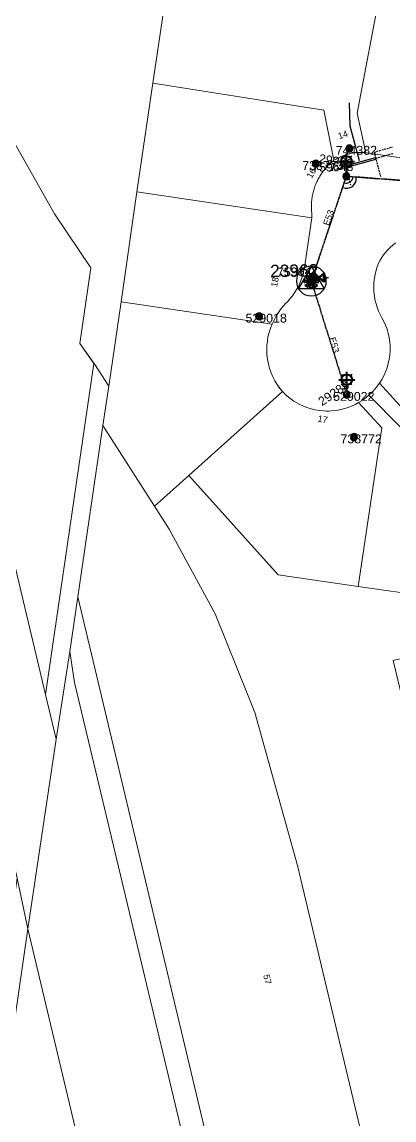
# Model space of a CAD drawing. Header units: metres. Extents: x 305195 to 306755, y 6261447 to 6263623.
# Drawn here: x 305983.4 to 306088.4, y 6262282 to 6262592 of the extents above; entities that cross this region are included whole.
import ezdxf
from ezdxf.enums import TextEntityAlignment as Align

# ---------------------------------------------------------------- set-up
doc = ezdxf.new("R2010")
doc.units = ezdxf.units.M
doc.linetypes.add('Cable Exist OH', pattern=[1, 1, 0])
doc.linetypes.add('DASHED', pattern=[0.75, 0.5, -0.25])
doc.layers.get('0').update_dxf_attribs({"color": 6})
for name, color, linetype, lineweight in [('Cadastre Buildings_SP_EXT', 9, 'Continuous', 5), ('Cadastre Land Parcels_SP_EXT', 9, 'Continuous', 5), ('Cadastre Roads_SP_EXT', 9, 'Continuous', 5)]:
    doc.layers.add(name, color=color, linetype=linetype, lineweight=lineweight)
for name, color, linetype in [('Duct_SP_EXT', 7, 'Continuous'), ('Equip_LV_EXT', 7, 'Continuous'), ('Equip_SP_SL_EXT', 7, 'Continuous'), ('Mains_HV_EXT', 7, 'Continuous'), ('Mains_LV_EXT', 7, 'Continuous'), ('Sub_SP_TR_HV_LV_EXT', 7, 'Continuous'), ('SupportsOH_SP_TR_HV_LV_SL_EXT', 7, 'Continuous')]:
    doc.layers.add(name, color=color, linetype=linetype)
doc.layers.add('UNKNOWN_FEATURES', color=1, linetype='DASHED', plot=False)
doc.styles.add('iecARIAL', font='arial.ttf', dxfattribs={"height": 2})
doc.styles.add('POLE_LABEL', font='arial.ttf')
doc.styles.get("Standard").update_dxf_attribs({"font": 'arial.ttf'})

# ---------------------------------------------------------------- blocks, each defined once
blk = doc.blocks.new('SUB_POLE_EXT')
blk.add_wipeout([(0, 4.22), (0.42, 4.2), (0.83, 4.14), (1.21, 4.05), (1.62, 3.9), (1.99, 3.72), (2.35, 3.51), (2.68, 3.26), (2.99, 2.99), (3.28, 2.66), (3.52, 2.34), (3.76, 1.92), (3.9, 1.62), (4.04, 1.23), (4.18, 0.63), (4.22, 0), (4.18, -0.61), (4.06, -1.15), (3.9, -1.62), (3.58, -2.24), (3.22, -2.73), (2.97, -3.01), (2.68, -3.26), (2.36, -3.5), (2, -3.72), (1.64, -3.89), (1.25, -4.03), (0.82, -4.14), (0.42, -4.2), (0, -4.22), (-0.41, -4.2), (-0.8, -4.15), (-1.21, -4.05), (-1.62, -3.9), (-1.99, -3.73), (-2.35, -3.51), (-2.68, -3.26), (-2.96, -3.02), (-3.23, -2.72), (-3.51, -2.35), (-3.71, -2.01), (-3.91, -1.6), (-4.05, -1.21), (-4.16, -0.76), (-4.22, -0.14), (-4.21, 0.39), (-4.14, 0.83), (-4.03, 1.27), (-3.9, 1.63), (-3.71, 2.02), (-3.5, 2.37), (-3.28, 2.67), (-2.99, 2.99), (-2.68, 3.27), (-2.33, 3.52), (-1.98, 3.73), (-1.63, 3.9), (-1.2, 4.05), (-0.78, 4.15), (-0.4, 4.21)])
blk.add_line((2.16, 0.48), (2.16, 0.48, 0))
blk.add_lwpolyline([(-4.22, 0, 1), (4.22, 0, 1)], format="xyb", close=True)
blk.add_lwpolyline([(2.14, 0.52), (0, 4.22), (-3.66, -2.11), (3.66, -2.11)], close=True)
for tag, height, flags, p in [('ASSET_NUM', 3.5, 8, (2, 2)), ('STREET_CODE', 0.2, 9, (1.5, 0)), ('CONSTRUCTED_VOLTAGE', 0.2, 9, (1.5, -0.2)), ('OPERATING_VOLTAGE', 0.2, 9, (1.5, -0.6)), ('OPERATED_BY', 0.2, 9, (1.5, -0.8)), ('ORIENTATION', 0.2, 9, (1.5, -1.2)), ('OWNED_BY', 0.2, 9, (1.5, -1.4)), ('SECONDARY_VOLTAGE', 0.2, 9, (1.5, -1.6)), ('STATE', 0.2, 9, (1.5, -1.8)), ('SUBSTATION_TYPE', 0.2, 9, (1.5, -2)), ('STREETNAME', 0.2, 9, (1.5, -2.8)), ('SUBURB', 0.2, 9, (1.5, -3)), ('NO_PHASES', 0.2, 9, (1.5, -0.4)), ('MAINTAINED_BY', 0.2, 9, (1.5, -1)), ('USAGE', 0.2, 9, (1.5, -2.2)), ('LEGEND', 0.2, 9, (1.5, -2.4)), ('LOCATION', 0.2, 9, (1.5, -2.6)), ('NOTES', 0.2, 9, (1.5, -3.2)), ('Z', 0.2, 1, (1.5, -3.4))]:
    blk.add_attdef(tag, text='', height=height, dxfattribs=dict(flags=flags)).set_placement(p, align=Align.MIDDLE_LEFT)
blk = doc.blocks.new('LV_OH_LINKS_DISTFUSE_EXT')
for p, q in [((0, 0), (0.96, 0)), ((3.84, 0), (4.8, 0))]:
    blk.add_line(p, q)
blk.add_lwpolyline([(3.84, -1.2), (3.84, 1.2), (0.96, -1.2), (0.96, 1.2)], close=True)
at = {"flags": 9}
for tag, p in [('ACTUAL_STATUS', (0, 0)), ('CONSTRUCTED_VOLTAGE', (0, -0.2)), ('OPERATING_VOLTAGE', (0, -0.6)), ('ORIENTATION', (0, -0.8)), ('OWNED_BY', (0, -1)), ('STATE', (0, -1.2)), ('SWITCH_TYPE', (0, -1.4)), ('NO_PHASES', (0, -0.4)), ('USAGE', (0, -1.6)), ('NOTES', (0, -1.8))]:
    blk.add_attdef(tag, text='', height=0.2, dxfattribs=at).set_placement(p, align=Align.MIDDLE_LEFT)
at = {"flags": 1}
blk.add_attdef('Z', (0, 0), '', height=0.2, dxfattribs=at)
blk = doc.blocks.new('SL_LANTERN_EXT')
at = {"lineweight": 40}
for p, q in [((0, 1.97), (0, 6.47)), ((-2.25, 4.22), (2.25, 4.22)), ((-1.46, 5.68), (-1.06, 5.28)), ((-1.46, 2.76), (-1.06, 3.16)), ((1.46, 5.68), (1.06, 5.28)), ((1.46, 2.76), (1.06, 3.16)), ((0, 0), (0, 2.72))]:
    blk.add_line(p, q, dxfattribs=at)
blk.add_circle((0, 4.22), 1.5, dxfattribs=at)
at = {"style": 'iecARIAL', "flags": 8}
blk.add_attdef('ASSET_NUM', (1.5, 1.5), '', height=2.5, dxfattribs=at)
for tag, p, height, flags in [('OPERATING_VOLTAGE', (0.98, -1.65), 0.2, 9), ('ORIENTATION', (0.98, -1.85), 0.2, 9), ('OWNED_BY', (0.98, -2.05), 0.2, 9), ('STATE', (0.98, -2.25), 0.2, 9), ('CONSTRUCTED_VOLTAGE', (0.98, -0.65), 0.2, 9), ('CONTROL_TYPE', (0.98, -0.85), 0.2, 9), ('LANTERN_PURPOSE', (0.98, -1.05), 0.2, 9), ('LANTERN_TYPE', (0.98, -1.25), 0.2, 9), ('NO_PHASES', (0.98, -1.45), 0.2, 9), ('USAGE', (0.98, -2.45), 0.2, 9), ('CEXIST', (0.98, -2.65), 0.2, 9), ('CNEW', (0.98, -2.85), 0.2, 9), ('CNUMBER', (0.98, -3.05), 0.2, 9), ('CREMOVE', (0.98, -3.25), 0.2, 9), ('LNUMBER', (2.18, -3.25), 2.5, 8), ('CREPLACE', (0.98, -3.45), 0.2, 9), ('LKINGHEIGHT', (0.98, -3.65), 0.2, 9), ('LBRACKET', (0.98, -3.85), 0.2, 9), ('LBRACKETVOCAB', (0.98, -4.05), 0.2, 9), ('LCATEGORY', (0.98, -4.25), 0.2, 9), ('LCHARGE1', (0.98, -4.45), 0.2, 9), ('LCHARGE1PERCENT', (0.98, -4.65), 0.2, 9), ('LCHARGE2', (0.98, -4.85), 0.2, 9), ('LCHARGE2PERCENT', (0.98, -5.05), 0.2, 9), ('LCHARGE3', (0.98, -5.25), 0.2, 9), ('LCHARGE3PERCENT', (0.98, -5.45), 0.2, 9), ('LEXIST', (0.98, -5.65), 0.2, 9), ('LLAMP', (0.98, -5.85), 0.2, 9), ('LLAMPVOCAB', (0.98, -6.05), 0.2, 9), ('LMAST', (0.98, -6.25), 0.2, 9), ('STREETNAME', (0.98, -9.25), 0.2, 9), ('SUBURB', (0.98, -9.45), 0.2, 1), ('LMASTVOCAB', (0.98, -6.45), 0.2, 9), ('LNEW', (0.98, -6.65), 0.2, 9), ('LANTNUMBER', (0.98, -6.85), 0.2, 9), ('LOUTREACH', (0.98, -7.25), 0.2, 9), ('LOUTREACHVOCAB', (0.98, -7.45), 0.2, 9), ('LRATECODE', (0.98, -7.65), 0.2, 9), ('LREMOVE', (0.98, -7.85), 0.2, 9), ('LREPLACE', (0.98, -8.05), 0.2, 9), ('LTYPE', (0.98, -8.25), 0.2, 9), ('LTYPEVOCAB', (0.98, -8.45), 0.2, 9), ('LEGEND', (0.98, -8.65), 0.2, 9), ('LOCATION', (0.98, -8.85), 0.2, 9), ('NOTES', (0.98, -9.05), 0.2, 9)]:
    blk.add_attdef(tag, p, '', height=height, dxfattribs=dict(flags=flags))
blk = doc.blocks.new('SL_NIGHTWATCH_EXT')
at = {"lineweight": 40}
h = blk.add_hatch(color=256, dxfattribs=at)
h.paths.add_polyline_path([(0.39, 1.96, 0.098491), (-0.39, 1.96), (-0.2, 0.98, -0.098491), (0.19, 0.98)])
h.paths.add_polyline_path([(0.55, 0.83, -0.098491), (0.83, 0.56), (1.66, 1.11, 0.098491), (1.11, 1.66)])
h.paths.add_polyline_path([(0.98, 0.2, -0.098491), (0.98, -0.19), (1.96, -0.39, 0.098491), (1.96, 0.39)])
h.paths.add_polyline_path([(0.83, -0.55, -0.098491), (0.56, -0.83), (1.11, -1.66, 0.098491), (1.66, -1.11)])
h.paths.add_polyline_path([(-0.19, -0.98), (-0.39, -1.96, 0.098491), (0.39, -1.96), (0.2, -0.98, -0.098491)])
h.paths.add_polyline_path([(-0.83, -0.56), (-1.66, -1.11, 0.098491), (-1.11, -1.66), (-0.55, -0.83, -0.098491)])
h.paths.add_polyline_path([(-0.98, 0.19), (-1.96, 0.39, 0.098491), (-1.96, -0.39), (-0.98, -0.2, -0.098491)])
h.paths.add_polyline_path([(-1.11, 1.66, 0.098491), (-1.66, 1.11), (-0.83, 0.55, -0.098491), (-0.56, 0.83)])
for p, q in [((-1.16, 1.63), (-1.16, 1.63, 0)), ((-1.1, 1.64), (-1.1, 1.64, 0)), ((1.08, 1.63), (1.08, 1.63, 0)), ((-0.86, -0.57), (-0.86, -0.57, 0)), ((0.82, -0.57), (0.82, -0.57, 0)), ((1.13, -1.65), (1.13, -1.65, 0)), ((1.96, -0.37), (1.96, -0.37, 0))]:
    blk.add_line(p, q, dxfattribs=at)
for points in [[(-0.98, 0.19, 0.098491), (-0.98, -0.2), (-1.96, -0.39, -0.098491), (-1.96, 0.39)], [(-0.56, 0.83, 0.098491), (-0.83, 0.55), (-1.66, 1.11, -0.098491), (-1.11, 1.66)], [(-0.2, 0.98, -0.098491), (0.19, 0.98), (0.39, 1.96, 0.098491), (-0.39, 1.96)], [(0.83, 0.56), (1.66, 1.11, 0.098491), (1.11, 1.66), (0.55, 0.83, -0.098491)], [(0.98, -0.19), (1.96, -0.39, 0.098491), (1.96, 0.39), (0.98, 0.2, -0.098491)], [(-0.83, -0.56, 0.098491), (-0.55, -0.83), (-1.11, -1.66, -0.098491), (-1.66, -1.11)], [(0.2, -0.98), (0.39, -1.96, -0.098491), (-0.39, -1.96), (-0.19, -0.98, 0.098491)], [(0.56, -0.83), (1.11, -1.66, 0.098491), (1.66, -1.11), (0.83, -0.55, -0.098491)]]:
    blk.add_lwpolyline(points, format="xyb", close=True, dxfattribs=at)
blk.add_circle((0, 0), 1, dxfattribs=at)
blk = doc.blocks.new('POLE_EXT')
blk.add_hatch(color=256).paths.add_polyline_path([(-1, 0, 1), (1, 0, 1)])
blk.add_lwpolyline([(-1, 0, 1), (1, 0, 1)], format="xyb", close=True)
for tag, height, flags, p in [('pNumber', 2.5, 8, (-17.84, 2.07)), ('OWNED_BY', 0.2, 9, (1.35, -0.4)), ('SPECIAL_USE', 0.2, 9, (1.35, -0.8)), ('STATE', 0.2, 9, (1.35, -1)), ('cLV', 0.2, 9, (1.35, -1.4)), ('hDepth', 0.2, 9, (1.35, -1.6)), ('hDia', 0.2, 9, (1.35, -1.8)), ('cHV', 0.2, 9, (1.35, -2)), ('PARENT', 0.2, 9, (1.35, -0.6)), ('USAGE', 0.2, 9, (1.35, -1.2)), ('LBRACKET', 0.2, 9, (1.35, -2.2)), ('LExisting', 0.2, 9, (1.35, -2.4)), ('LANTNUMBER', 0.2, 9, (1.35, -2.6)), ('LOther', 0.2, 9, (1.35, -2.8)), ('LRemove', 0.2, 9, (1.35, -3)), ('LEGEND', 0.2, 9, (1.35, -3.2)), ('cLinedev', 0.2, 9, (1.35, -3.4)), ('pExisting', 0.2, 9, (1.35, -3.8)), ('pFooting', 0.2, 9, (1.35, -4.4)), ('pNew', 0.2, 9, (1.35, -4.6)), ('pRelocate', 0.2, 9, (1.35, -5)), ('pRemove', 0.2, 9, (1.35, -5.2)), ('pReplace', 0.2, 9, (1.35, -5.4)), ('pStay', 0.2, 9, (1.35, -5.6)), ('pType', 0.2, 9, (1.35, -5.8)), ('cspan', 0.2, 9, (1.35, -6)), ('STREETNAME', 0.2, 9, (1.35, -6.2)), ('LOCATION', 0.2, 9, (1.35, -3.6)), ('PFNUMBER', 0.2, 9, (1.35, -4)), ('NEWPFNUMBER', 0.2, 9, (1.35, -4.2)), ('SUBURB', 0.2, 9, (1.35, -6.4)), ('OPERATED_BY', 0.2, 9, (1.36, -7.01)), ('NOTES', 0.2, 9, (1.35, -6.6)), ('MAINTAINED_BY', 0.2, 9, (1.36, -6.81))]:
    blk.add_attdef(tag, text='', height=height, dxfattribs=dict(flags=flags)).set_placement(p, align=Align.MIDDLE_LEFT)
at = {"style": 'POLE_LABEL'}
for tag, height, flags, p in [('ASSET_NUM', 2.5, 8, (2, 2)), ('STRUCTURE_PLANT_NUMBER', 0.2, 9, (1.35, 0.03)), ('STREET_CODE', 0.2, 9, (1.35, -0.2))]:
    blk.add_attdef(tag, text='', height=height, dxfattribs=dict(at, flags=flags)).set_placement(p, align=Align.MIDDLE_LEFT)
at = {"flags": 1}
blk.add_attdef('Z', (1.35, -7.33), '', height=0.2, dxfattribs=at)
blk = doc.blocks.new('End Shackle_EXT')
blk.add_wipeout([(0, 0.25), (1.81, 0.25), (1.82, -0.25), (0, -0.25)])
blk.add_line((1.81, -1), (1.81, 1))
at = {"flags": 1}
blk.add_attdef('Z', (0, 0), '', height=0.2, dxfattribs=at)
at = {"flags": 9}
for tag, p in [('CONNECTOR_TYPE', (0, 0)), ('CONSTRUCTED_VOLTAGE', (0, -0.2)), ('OPERATING_VOLTAGE', (0, -0.6)), ('ORIENTATION', (0, -0.8)), ('OWNED_BY', (0, -1)), ('STATE', (0, -1.2)), ('NO_PHASES', (0, -0.4)), ('USAGE', (0, -1.4)), ('NOTES', (0, -1.6))]:
    blk.add_attdef(tag, text='', height=0.2, dxfattribs=at).set_placement(p, align=Align.MIDDLE_LEFT)

msp = doc.modelspace()

# ---------------------------------------------------------------- linework, layer by layer
at = {"layer": 'Cadastre Buildings_SP_EXT', "linetype": 'Continuous'}
for points in [[(306006.22, 6262478.09), (306020.79, 6262455.31), (306030.51, 6262463.95), (306056.92, 6262487.7), (306056.11, 6262488.61), (306055.42, 6262489.63), (306054.77, 6262490.69), (306054.18, 6262491.81), (306053.68, 6262492.98), (306053.24, 6262494.2), (306052.91, 6262495.45), (306052.65, 6262496.73), (306052.52, 6262498.02), (306052.45, 6262499.32), (306052.51, 6262500.61), (306052.63, 6262501.89), (306052.81, 6262503.14), (306053.52, 6262505.52), (306054.03, 6262506.63), (306011.34, 6262512.94), (306007.85, 6262489.17), (306006.22, 6262478.09)], [(306114.66, 6262280.26), (306109.68, 6262300.72), (306105.75, 6262317.22), (306109.46, 6262323.28), (306088.16, 6262411.74), (306116.75, 6262418.63), (306117.97, 6262426.95), (306078.29, 6262432.6), (306055.64, 6262435.92), (306030.51, 6262463.95), (306020.79, 6262455.31), (306024.95, 6262448.8), (306037.93, 6262424.91), (306047.24, 6262401.73), (306049.1, 6262397.09), (306061.1, 6262353.87), (306080.63, 6262272.13), (306114.66, 6262280.26)]]:
    msp.add_lwpolyline(points, close=True, dxfattribs=at)
at = {"layer": 'Cadastre Land Parcels_SP_EXT', "linetype": 'Continuous'}
for points in [[(305817.35, 6262970.3), (305852.17, 6262858.62), (305855.06, 6262848.58), (305869.22, 6262799.23), (305892.99, 6262716.37), (305894.7, 6262710.17), (305912.28, 6262643.37), (305913.73, 6262637.84), (305951, 6262478.95), (305966.45, 6262415.33), (305972.53, 6262389.92), (305977.14, 6262370.7), (305981.07, 6262354.42), (305982.05, 6262350.28), (305985.05, 6262335.97), (305993, 6262389.57), (305993, 6262389.57), (305990.03, 6262402.1), (305931.13, 6262649.83), (305921.43, 6262688.88), (305911.26, 6262727.81), (305891.28, 6262800.43), (305881.47, 6262834.95), (305858.46, 6262912.33)], [(306025.55, 6262610.19), (306020.33, 6262574.68), (306068.53, 6262567.09), (306071.44, 6262552.93), (306071.73, 6262553.11), (306072.03, 6262553.28), (306072.33, 6262553.45), (306072.64, 6262553.61), (306072.95, 6262553.76), (306073.26, 6262553.91), (306073.58, 6262554.04), (306073.9, 6262554.17), (306074.22, 6262554.3), (306074.55, 6262554.41), (306074.87, 6262554.52), (306075.2, 6262554.62), (306075.54, 6262554.72), (306075.87, 6262554.8), (306076.21, 6262554.88), (306076.55, 6262554.95), (306076.88, 6262555.01), (306077.23, 6262555.07), (306077.57, 6262555.11), (306077.91, 6262555.15), (306078.23, 6262555.16), (306078.55, 6262555.17), (306078.87, 6262555.17), (306079.19, 6262555.16), (306079.51, 6262555.14), (306079.83, 6262555.12), (306080.15, 6262555.09), (306080.47, 6262555.05), (306077.97, 6262566.26), (306077.97, 6262566.26), (306084.66, 6262601.53)], [(306088.82, 6262529.61), (306088.02, 6262528.99), (306087.27, 6262528.3), (306086.54, 6262527.56), (306085.97, 6262526.9), (306085.42, 6262526.21), (306084.92, 6262525.47), (306084.45, 6262524.7), (306084.03, 6262523.89), (306083.56, 6262522.54), (306083.17, 6262521.16), (306082.85, 6262519.75), (306082.72, 6262518.47), (306082.66, 6262517.19), (306082.71, 6262515.91), (306082.84, 6262514.63), (306083, 6262513.67), (306083.22, 6262512.74), (306083.58, 6262511.51), (306084.04, 6262510.32), (306084.48, 6262509.38), (306084.97, 6262508.47), (306085.75, 6262506.89), (306086.44, 6262505.26), (306086.77, 6262504.09), (306087.04, 6262502.9), (306087.21, 6262501.68), (306087.31, 6262500.44), (306087.3, 6262499.2), (306087.22, 6262497.96), (306087.02, 6262496.75), (306086.75, 6262495.54), (306086.41, 6262494.36), (306085.99, 6262493.23), (306085.51, 6262492.13), (306084.93, 6262491.05), (306084.29, 6262490.01), (306092.02, 6262481.59)], [(306092.02, 6262481.59), (306084.28, 6262490), (306083.38, 6262488.77), (306082.37, 6262487.64), (306081.27, 6262486.59), (306090.08, 6262477.7)], [(306116.75, 6262418.63), (306088.16, 6262411.74), (306109.46, 6262323.28)], [(306040.03, 6262230.18), (305998.22, 6262405.56), (305998.22, 6262405.56), (305996.88, 6262414.27), (305993, 6262389.57), (305985.05, 6262335.97), (306009.69, 6262232.42)]]:
    msp.add_lwpolyline(points, dxfattribs=at)
for points in [[(306040.91, 6262852.41), (305893.53, 6262872.68), (305909.62, 6262804.72), (305959.87, 6262593.1), (305975.55, 6262567.8), (305992.59, 6262537.83), (306002.8, 6262522.58), (305999.73, 6262501.24), (306003.93, 6262495.25), (306007.85, 6262489.17), (306011.34, 6262512.94), (306015.81, 6262544.06), (306020.33, 6262574.68), (306025.55, 6262610.19), (306014.83, 6262618.29), (306038.06, 6262832.41), (306040.91, 6262852.41)], [(306003.69, 6262495.58), (305999.73, 6262501.24), (306002.8, 6262522.58), (305992.59, 6262537.83), (305975.55, 6262567.8), (305959.87, 6262593.1), (305909.62, 6262804.72), (305891.28, 6262800.43), (305911.26, 6262727.81), (305921.43, 6262688.88), (305931.13, 6262649.83), (305990.03, 6262402.1), (306003.69, 6262495.58)], [(306135.32, 6262594.11), (306084.66, 6262601.53), (306077.97, 6262566.26), (306080.47, 6262555.05), (306128.62, 6262548.29), (306135.32, 6262594.11)], [(306065.05, 6262539.91), (306065.06, 6262540.27), (306065.07, 6262540.63), (306065.09, 6262540.98), (306065.12, 6262541.34), (306065.15, 6262541.7), (306065.19, 6262542.05), (306065.24, 6262542.4), (306065.3, 6262542.76), (306065.37, 6262543.11), (306065.44, 6262543.46), (306065.52, 6262543.81), (306065.61, 6262544.15), (306065.71, 6262544.5), (306065.81, 6262544.84), (306065.92, 6262545.18), (306066.04, 6262545.52), (306066.17, 6262545.85), (306066.3, 6262546.18), (306066.44, 6262546.51), (306066.59, 6262546.84), (306066.74, 6262547.16), (306066.9, 6262547.48), (306067.07, 6262547.79), (306067.24, 6262548.11), (306067.43, 6262548.41), (306067.61, 6262548.72), (306067.81, 6262549.02), (306068.01, 6262549.31), (306068.22, 6262549.6), (306068.43, 6262549.89), (306068.65, 6262550.17), (306068.87, 6262550.45), (306069.11, 6262550.72), (306069.34, 6262550.99), (306069.59, 6262551.25), (306069.84, 6262551.51), (306070.09, 6262551.76), (306070.35, 6262552.01), (306070.61, 6262552.25), (306070.88, 6262552.48), (306071.16, 6262552.71), (306071.44, 6262552.93), (306068.53, 6262567.09), (306020.33, 6262574.68), (306015.81, 6262544.06), (306065.17, 6262536.73), (306065.05, 6262539.91)], [(305996.88, 6262414.27), (305999.14, 6262429.69), (306006.22, 6262478.09), (306007.85, 6262489.17), (306003.93, 6262495.25), (306003.69, 6262495.58), (305990.03, 6262402.1), (305993, 6262389.57), (305996.88, 6262414.27)], [(306078.35, 6262484.54), (306077.39, 6262484.01), (306076.41, 6262483.54), (306075.41, 6262483.15), (306074.4, 6262482.84), (306073.44, 6262482.58), (306072.48, 6262482.39), (306071.51, 6262482.28), (306070.76, 6262482.18), (306070.01, 6262482.13), (306069.26, 6262482.14), (306068.51, 6262482.21), (306067.32, 6262482.3), (306066.13, 6262482.49), (306064.96, 6262482.77), (306063.81, 6262483.14), (306062.68, 6262483.6), (306061.8, 6262483.99), (306060.94, 6262484.45), (306060.1, 6262484.98), (306059.33, 6262485.49), (306058.58, 6262486.07), (306057.87, 6262486.7), (306056.92, 6262487.7), (306030.51, 6262463.95), (306055.64, 6262435.92), (306078.29, 6262432.6), (306084.96, 6262477.45), (306078.35, 6262484.54)], [(306124.42, 6262470.69), (306097.73, 6262474.57), (306098.02, 6262476.55), (306090.08, 6262477.7), (306081.27, 6262486.59), (306080.49, 6262485.95), (306079.68, 6262485.36), (306078.35, 6262484.54), (306084.96, 6262477.45), (306078.29, 6262432.6), (306117.97, 6262426.95), (306124.42, 6262470.69)], [(306047.24, 6262401.73), (306037.93, 6262424.91), (306024.95, 6262448.8), (306020.79, 6262455.31), (306006.22, 6262478.09), (305999.14, 6262429.69), (306044.05, 6262241.35), (306058.73, 6262244.91), (306061.05, 6262235.19), (306080.22, 6262154.73), (306090.68, 6262157.21), (306110.11, 6262148.48), (306080.63, 6262272.13), (306061.11, 6262353.87), (306049.1, 6262397.09), (306047.24, 6262401.73)], [(306061.05, 6262235.19), (306058.73, 6262244.91), (306044.05, 6262241.35), (305999.14, 6262429.69), (305996.88, 6262414.27), (305998.22, 6262405.56), (306040.03, 6262230.18), (306061.05, 6262235.19)], [(306009.69, 6262232.42), (305985.05, 6262335.97), (305970.75, 6262237.63), (305970.63, 6262237.19), (305970.6, 6262236.73), (305970.64, 6262236.28), (305970.77, 6262235.83), (305970.97, 6262235.43), (305971.24, 6262235.06), (305971.57, 6262234.74), (305971.95, 6262234.49), (305972.38, 6262234.31), (305972.82, 6262234.21), (305973.27, 6262234.18), (306009.69, 6262232.42)]]:
    msp.add_lwpolyline(points, close=True, dxfattribs=at)
at = {"layer": 'Cadastre Roads_SP_EXT', "linetype": 'Continuous'}
msp.add_lwpolyline([(305985.05, 6262335.97), (305982.05, 6262350.28), (305980.4, 6262339.08), (305978.18, 6262323.98), (305975.96, 6262308.92), (305973.68, 6262293.67), (305971.47, 6262278.67), (305969.24, 6262263.49), (305967.06, 6262248.56), (305964.85, 6262233.55), (305967.43, 6262235.34), (305970.75, 6262237.63), (305985.05, 6262335.97)], close=True, dxfattribs=at)
at = {"layer": 'Duct_SP_EXT'}
for p, q in [((306074.67, 6262551.33), (306083.12, 6262553.72)), ((306074.8, 6262550.87), (306083.25, 6262553.26)), ((306083.12, 6262553.72), (306083.19, 6262553.49)), ((306083.25, 6262553.26), (306083.19, 6262553.49)), ((306074.67, 6262551.33), (306074.73, 6262551.1)), ((306074.8, 6262550.87), (306074.73, 6262551.1))]:
    msp.add_line(p, q, dxfattribs=at)
at = {"layer": 'Duct_SP_EXT', "linetype": 'Continuous'}
msp.add_lwpolyline([(306075.75, 6262569.18), (306075.88, 6262562.69), (306078.54, 6262552.86)], dxfattribs=at)
at = {"layer": 'Mains_HV_EXT', "linetype": 'Continuous'}
msp.add_lwpolyline([(306074.33, 6262546.58, 0.479651), (306076.84, 6262548.27)], format="xyb", dxfattribs=at)
at = {"layer": 'Mains_HV_EXT', "linetype": 'Cable Exist OH'}
msp.add_lwpolyline([(306075.02, 6262548.4), (306125.89, 6262544.66)], dxfattribs=at)
at = {"layer": 'Mains_LV_EXT', "linetype": 'Continuous'}
msp.add_lwpolyline([(306073.92, 6262545.28, 0.584442), (306077.69, 6262548.08)], format="xyb", dxfattribs=at)
at = {"layer": 'Mains_LV_EXT', "linetype": 'Cable Exist OH'}
msp.add_lwpolyline([(306125.89, 6262544.66), (306074.94, 6262548.4)], dxfattribs=at)
at = {"layer": 'UNKNOWN_FEATURES'}
for points in [[(306082.73, 6262555.22), (306087.91, 6262556.7)], [(306082.73, 6262555.22), (306084.54, 6262548.31)], [(306083.19, 6262553.49), (306088.26, 6262554.93)], [(306074.29, 6262552.85), (306069.1, 6262551.38)], [(306074.29, 6262552.85), (306076.05, 6262545.98)], [(306074.73, 6262551.1), (306070.09, 6262549.78)]]:
    msp.add_lwpolyline(points, dxfattribs=at)

# ---------------------------------------------------------------- block references
at = {"layer": 'Equip_SP_SL_EXT'}
ref = msp.add_blockref('SL_LANTERN_EXT', (306074.94, 6262548.4), dxfattribs=at)
ref.add_attrib('ASSET_NUM', '29288', dxfattribs={"layer": '0', "height": 2.5, "rotation": 350.2605, "style": 'iecARIAL'}).set_placement((306076.44, 6262549.9), align=Align.BOTTOM_RIGHT)
ref = msp.add_blockref('SL_LANTERN_EXT', (306075.03, 6262486.79), dxfattribs=at)
ref.add_attrib('ASSET_NUM', '29289', dxfattribs={"layer": '0', "height": 2.5, "rotation": 34.0137, "style": 'iecARIAL'}).set_placement((306076.53, 6262488.29), align=Align.BOTTOM_RIGHT)
at = {"layer": 'Sub_SP_TR_HV_LV_EXT'}
ref = msp.add_blockref('SUB_POLE_EXT', (306065.05, 6262518.86), dxfattribs=at)
ref.add_attrib('ASSET_NUM', '23962', dxfattribs={"layer": '0', "height": 3.5, "rotation": 1}).set_placement((306067.05, 6262519.11), align=Align.BOTTOM_RIGHT)
at = {"layer": 'SupportsOH_SP_TR_HV_LV_SL_EXT'}
ref = msp.add_blockref('POLE_EXT', (306075.75, 6262556.25), dxfattribs=at)
ref.add_attrib('ASSET_NUM', '744382', dxfattribs={"layer": '0', "height": 2.5, "style": 'POLE_LABEL'}).set_placement((306077.75, 6262557), align=Align.TOP_CENTER)
ref = msp.add_blockref('POLE_EXT', (306066.3, 6262551.96), dxfattribs=at)
ref.add_attrib('ASSET_NUM', '738773', dxfattribs={"layer": '0', "height": 2.5, "style": 'POLE_LABEL'}).set_placement((306068.3, 6262552.71), align=Align.TOP_CENTER)
ref = msp.add_blockref('POLE_EXT', (306074.94, 6262548.4), dxfattribs=at)
ref.add_attrib('ASSET_NUM', '759648', dxfattribs={"layer": '0', "height": 2.5, "rotation": 1, "style": 'POLE_LABEL'}).set_placement((306076.94, 6262549.16), align=Align.BOTTOM_RIGHT)
ref = msp.add_blockref('POLE_EXT', (306050.3, 6262508.88), dxfattribs=at)
ref.add_attrib('ASSET_NUM', '529018', dxfattribs={"layer": '0', "height": 2.5, "style": 'POLE_LABEL'}).set_placement((306052.3, 6262509.63), align=Align.TOP_CENTER)
ref = msp.add_blockref('POLE_EXT', (306075.03, 6262486.79), dxfattribs=at)
ref.add_attrib('ASSET_NUM', '529022', dxfattribs={"layer": '0', "height": 2.5, "style": 'POLE_LABEL'}).set_placement((306077.03, 6262487.54), align=Align.TOP_CENTER)
ref = msp.add_blockref('POLE_EXT', (306077.1, 6262474.8), dxfattribs=at)
ref.add_attrib('ASSET_NUM', '738772', dxfattribs={"layer": '0', "height": 2.5, "style": 'POLE_LABEL'}).set_placement((306079.1, 6262475.55), align=Align.TOP_CENTER)

# ---------------------------------------------------------------- texts
at = {"layer": 'Cadastre Land Parcels_SP_EXT'}
for s, rotation, p in [('14', 17.8234, (306072.89, 6262558.84)), ('16', 61.074, (306065.16, 6262547.64)), ('17', 350.2756, (306066.71, 6262479.2)), ('57', 283.4, (306051.46, 6262322.9))]:
    msp.add_text(s, height=1.8, rotation=rotation, dxfattribs=at).set_placement(p)
at = {"layer": 'Mains_LV_EXT'}
for rotation, p in [(70.4137, (306069.99, 6262534.33)), (286.1963, (306070.06, 6262502.72))]:
    msp.add_text('E53', height=1.8, rotation=rotation, dxfattribs=at).set_placement(p)

# ---------------------------------------------------------------- next in the draw order: linework, layer by layer
at = {"layer": 'Cadastre Land Parcels_SP_EXT', "linetype": 'Continuous'}
msp.add_lwpolyline([(306065.17, 6262536.73), (306015.81, 6262544.06), (306011.34, 6262512.94), (306054.03, 6262506.63), (306054.73, 6262508.19), (306055.12, 6262508.95), (306055.58, 6262509.67), (306056.55, 6262511.08), (306057.06, 6262511.75), (306057.78, 6262512.51), (306058.3, 6262513), (306059.02, 6262513.79), (306059.69, 6262514.63), (306060.32, 6262515.5), (306060.9, 6262516.42), (306061.26, 6262517.05), (306061.58, 6262517.71), (306062.01, 6262518.7), (306062.37, 6262519.72), (306062.77, 6262521.1), (306062.95, 6262521.86), (306063.07, 6262522.64), (306065.17, 6262536.73)], close=True, dxfattribs=at)
at = {"layer": 'Cadastre Roads_SP_EXT', "linetype": 'Continuous'}
msp.add_lwpolyline([(306128.62, 6262548.29), (306080.47, 6262555.05), (306080.15, 6262555.09), (306079.83, 6262555.12), (306079.51, 6262555.14), (306079.19, 6262555.16), (306078.87, 6262555.17), (306078.55, 6262555.17), (306078.23, 6262555.16), (306077.91, 6262555.15), (306077.57, 6262555.11), (306077.23, 6262555.07), (306076.88, 6262555.01), (306076.55, 6262554.95), (306076.21, 6262554.88), (306075.87, 6262554.8), (306075.54, 6262554.72), (306075.2, 6262554.62), (306074.87, 6262554.52), (306074.55, 6262554.41), (306074.22, 6262554.3), (306073.9, 6262554.17), (306073.58, 6262554.04), (306073.26, 6262553.91), (306072.95, 6262553.76), (306072.64, 6262553.61), (306072.33, 6262553.45), (306072.03, 6262553.28), (306071.73, 6262553.11), (306071.44, 6262552.93), (306071.16, 6262552.71), (306070.88, 6262552.48), (306070.61, 6262552.25), (306070.35, 6262552.01), (306070.09, 6262551.76), (306069.84, 6262551.51), (306069.59, 6262551.25), (306069.34, 6262550.99), (306069.11, 6262550.72), (306068.87, 6262550.45), (306068.65, 6262550.17), (306068.43, 6262549.89), (306068.22, 6262549.6), (306068.01, 6262549.31), (306067.81, 6262549.02), (306067.61, 6262548.72), (306067.43, 6262548.41), (306067.24, 6262548.11), (306067.07, 6262547.79), (306066.9, 6262547.48), (306066.74, 6262547.16), (306066.59, 6262546.84), (306066.44, 6262546.51), (306066.3, 6262546.18), (306066.17, 6262545.85), (306066.04, 6262545.52), (306065.92, 6262545.18), (306065.81, 6262544.84), (306065.71, 6262544.5), (306065.61, 6262544.15), (306065.52, 6262543.81), (306065.44, 6262543.46), (306065.37, 6262543.11), (306065.3, 6262542.76), (306065.24, 6262542.4), (306065.19, 6262542.05), (306065.15, 6262541.7), (306065.12, 6262541.34), (306065.09, 6262540.98), (306065.07, 6262540.63), (306065.06, 6262540.27), (306065.05, 6262539.91), (306065.17, 6262536.73), (306063.07, 6262522.64), (306062.95, 6262521.86), (306062.77, 6262521.1), (306062.37, 6262519.72), (306062.01, 6262518.7), (306061.58, 6262517.71), (306061.26, 6262517.05), (306060.9, 6262516.42), (306060.32, 6262515.5), (306059.69, 6262514.63), (306059.02, 6262513.79), (306058.3, 6262513), (306057.78, 6262512.51), (306057.06, 6262511.75), (306056.55, 6262511.08), (306055.58, 6262509.67), (306055.12, 6262508.95), (306054.73, 6262508.19), (306054.03, 6262506.63), (306053.52, 6262505.52), (306052.81, 6262503.14), (306052.63, 6262501.89), (306052.51, 6262500.61), (306052.45, 6262499.33), (306052.52, 6262498.02), (306052.65, 6262496.73), (306052.91, 6262495.45), (306053.24, 6262494.2), (306053.68, 6262492.98), (306054.18, 6262491.81), (306054.77, 6262490.69), (306055.42, 6262489.63), (306056.1, 6262488.61), (306056.92, 6262487.7), (306057.87, 6262486.7), (306058.58, 6262486.07), (306059.33, 6262485.49), (306060.11, 6262484.98), (306060.94, 6262484.45), (306061.8, 6262483.99), (306062.68, 6262483.6), (306063.81, 6262483.14), (306064.96, 6262482.77), (306066.13, 6262482.49), (306067.32, 6262482.3), (306068.51, 6262482.21), (306069.26, 6262482.14), (306070.01, 6262482.13), (306070.76, 6262482.18), (306071.51, 6262482.28), (306072.48, 6262482.39), (306073.44, 6262482.58), (306074.4, 6262482.84), (306075.41, 6262483.15), (306076.41, 6262483.54), (306077.39, 6262484.01), (306078.35, 6262484.54), (306079.68, 6262485.36), (306080.49, 6262485.95), (306081.27, 6262486.59), (306082.37, 6262487.64), (306083.38, 6262488.77), (306084.28, 6262490), (306084.93, 6262491.05), (306085.51, 6262492.13), (306085.99, 6262493.23), (306086.41, 6262494.36), (306086.74, 6262495.55), (306087.02, 6262496.75), (306087.22, 6262497.96), (306087.3, 6262499.2), (306087.31, 6262500.44), (306087.21, 6262501.68), (306087.04, 6262502.9), (306086.77, 6262504.09), (306086.44, 6262505.26), (306085.75, 6262506.89), (306084.97, 6262508.47), (306084.48, 6262509.38), (306084.04, 6262510.32), (306083.59, 6262511.51), (306083.22, 6262512.74), (306083, 6262513.67), (306082.84, 6262514.63), (306082.71, 6262515.91), (306082.66, 6262517.19), (306082.72, 6262518.47), (306082.85, 6262519.75), (306083.17, 6262521.16), (306083.56, 6262522.54), (306084.03, 6262523.89), (306084.45, 6262524.7), (306084.92, 6262525.47), (306085.42, 6262526.21), (306085.96, 6262526.9), (306086.54, 6262527.56), (306087.27, 6262528.3), (306088.02, 6262528.99), (306088.82, 6262529.61)], dxfattribs=at)
at = {"layer": 'Mains_HV_EXT', "linetype": 'Cable Exist OH'}
msp.add_lwpolyline([(306065.05, 6262518.86), (306074.94, 6262548.4), (306075.02, 6262548.4)], dxfattribs=at)
at = {"layer": 'Mains_LV_EXT', "linetype": 'Cable Exist OH'}
msp.add_lwpolyline([(306065.04, 6262518.81), (306074.94, 6262548.4)], dxfattribs=at)

# ---------------------------------------------------------------- next in the draw order: block references
at = {"layer": 'Equip_LV_EXT'}
for p in [(306064.65, 6262519.78), (306065.05, 6262519.86)]:
    msp.add_blockref('LV_OH_LINKS_DISTFUSE_EXT', p, dxfattribs=at)
at = {"layer": 'Equip_SP_SL_EXT'}
msp.add_blockref('SL_NIGHTWATCH_EXT', (306065.04, 6262518.81), dxfattribs=at)
at = {"layer": 'SupportsOH_SP_TR_HV_LV_SL_EXT'}
ref = msp.add_blockref('POLE_EXT', (306065.04, 6262518.81), dxfattribs=at)
ref.add_attrib('ASSET_NUM', '759647', dxfattribs={"layer": '0', "height": 2.5, "rotation": 1, "style": 'POLE_LABEL'}).set_placement((306067.04, 6262519.56), align=Align.BOTTOM_RIGHT)

# ---------------------------------------------------------------- next in the draw order: texts
at = {"layer": 'Cadastre Land Parcels_SP_EXT'}
msp.add_text('18', height=1.8, rotation=78.8525, dxfattribs=at).set_placement((306055.34, 6262517.03))

# ---------------------------------------------------------------- next in the draw order: block references
at = {"layer": 'Mains_LV_EXT', "rotation": 106.2687559049582}
msp.add_blockref('End Shackle_EXT', (306075.03, 6262486.79), dxfattribs=at)

# ---------------------------------------------------------------- next in the draw order: linework, layer by layer
at = {"layer": 'Mains_LV_EXT', "linetype": 'Cable Exist OH'}
msp.add_lwpolyline([(306065.04, 6262518.81), (306075.03, 6262486.79)], dxfattribs=at)

doc.saveas('drawing.dxf')
